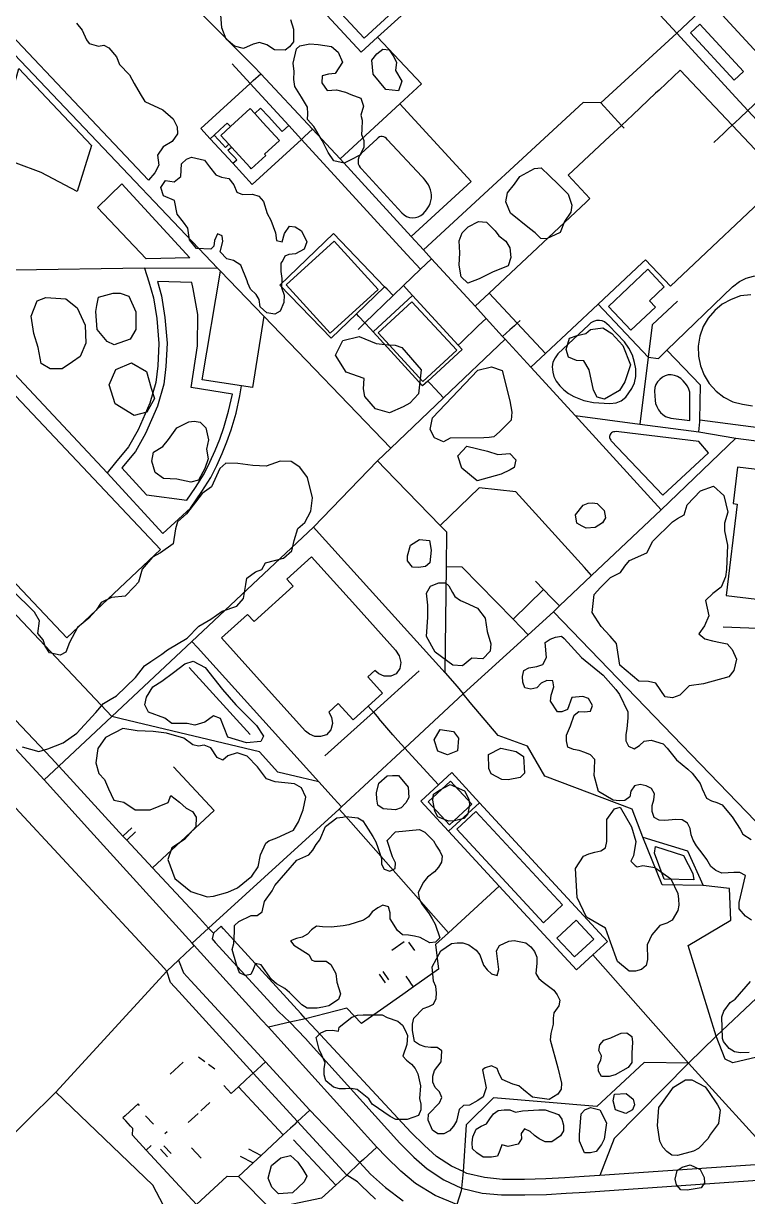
# Model space of a CAD drawing. Header units: metres. Extents: x -2626 to 1483, y -1332 to 1229.
# Drawn here: x -597.1 to -385.6, y -227.6 to 115.2 of the extents above; entities that cross this region are included whole.
import ezdxf

# ---------------------------------------------------------------- set-up
doc = ezdxf.new("R2010")
doc.units = ezdxf.units.M
for name, color, linetype in [('OSM_BUILDING', 8, 'Continuous'), ('OSM_GREEN_EXISTING', 94, 'Continuous'), ('OSM_ROAD_LOCAL', 9, 'Continuous')]:
    doc.layers.add(name, color=color, linetype=linetype)

msp = doc.modelspace()

# ---------------------------------------------------------------- linework, layer by layer
at = {"layer": 'OSM_BUILDING'}
for points in [[(-484.519, 171.232), (-511.81, 146.007), (-521.67, 136.901), (-497.586, 110.841), (-488.008, 119.691), (-461.598, 144.092), (-465.262, 148.055), (-462.592, 150.515), (-477.698, 166.868), (-479.205, 165.488)], [(-598.424, 101.969), (-577.204, 79.493), (-581.405, 66.079), (-591.884, 71.623), (-599.181, 74.306), (-605.846, 75.463)], [(-522.283, 80.929), (-526.66, 76.944), (-526.328, 76.588), (-530.555, 72.736), (-530.88, 73.092), (-536.345, 79.07), (-537.089, 79.883), (-539.452, 82.465), (-536.62, 85.059), (-530.855, 90.314), (-529.548, 88.889), (-527.135, 86.239)], [(-575.447, 61.393), (-568.4, 68.35), (-548.53, 46.71), (-561.279, 46.376)], [(-506.321, 51.552), (-493.46, 37.459), (-507.484, 24.668), (-520.339, 38.784)], [(-483.606, 33.863), (-470.489, 19.67), (-480.374, 10.531), (-493.491, 24.724)], [(-617.375, 25.225), (-557.096, -38.561), (-584.419, -64.376), (-644.698, -0.59)], [(-370.695, -27.719), (-364.624, -28.453), (-363.311, -17.544), (-388.464, -14.516), (-389.746, -25.147), (-388.596, -25.292), (-391.816, -51.964), (-373.884, -54.124)], [(-526.403, -78.669), (-539.283, -64.398), (-531.637, -57.497), (-529.736, -59.612), (-518.269, -49.259), (-520.157, -47.166), (-512.986, -40.687), (-500.119, -54.925), (-488.364, -67.938), (-487.301, -69.586), (-486.832, -71.601), (-487.114, -73.315), (-488.214, -74.862), (-489.733, -75.519), (-491.74, -75.519), (-493.235, -74.885), (-494.416, -73.883), (-496.48, -75.742), (-492.159, -80.529), (-496.373, -84.325), (-500.8, -88.332), (-505.114, -83.545), (-507.897, -86.061), (-507.152, -87.553), (-506.834, -89.423), (-507.278, -91.237), (-508.553, -92.662), (-510.341, -93.208), (-512.004, -93.152), (-513.524, -92.518), (-514.73, -91.594)]]:
    msp.add_lwpolyline(points, close=True, dxfattribs=at)
msp.add_lwpolyline([(-384.55, 35.889), (-387.639, 35.544), (-390.315, 34.554), (-392.953, 33.162), (-395.136, 31.292), (-397.093, 29.066), (-398.493, 26.605), (-399.525, 23.778), (-399.987, 20.884), (-399.931, 17.967), (-399.293, 15.128), (-398.274, 12.39), (-396.749, 9.952), (-394.754, 7.748), (-392.522, 6), (-389.821, 4.653), (-387.032, 3.896), (-384.119, 3.484)], dxfattribs=at)
at = {"layer": 'OSM_GREEN_EXISTING'}
for points in [[(-581.568, 115.305), (-579.974, 113.212), (-578.636, 110.44), (-577.879, 109.349), (-575.197, 108.514), (-573.602, 108.848), (-572.177, 108.013), (-569.914, 105.408), (-568.994, 103.149), (-566.143, 100.132), (-564.799, 97.616), (-563.036, 94.588), (-561.61, 92.328), (-556.415, 89.902), (-553.314, 87.297), (-552.219, 84.948), (-552.138, 82.933), (-553.645, 80.673), (-556.246, 79.081), (-557.922, 76.643), (-557.503, 73.794), (-558.759, 71.534), (-560.604, 69.352), (-622.489, 134.93)], [(-519.101, 116.307), (-518.175, 113.546), (-518.175, 109.772), (-519.351, 108.347), (-520.608, 107.334), (-523.796, 107.501), (-525.978, 108.926), (-528.154, 109.605), (-529.999, 109.093), (-532.768, 107.835), (-535.451, 108.514), (-537.883, 110.607), (-539.139, 113.88), (-539.39, 117.654)], [(-597.505, -96.202), (-592.584, -97.527), (-589.971, -96.803), (-585.469, -95.067), (-581.474, -92.195), (-575.947, -86.15), (-573.69, -83.59), (-571.745, -82.365), (-569.901, -81.341), (-564.374, -75.909), (-561.71, -72.536), (-559.866, -71.3), (-556.69, -69.152), (-555.052, -67.827), (-549.287, -64.476), (-545.848, -60.947), (-542.328, -58.855), (-539.058, -56.584), (-534.782, -55.081), (-532.85, -52.899), (-532.099, -48.791), (-531.843, -46.943), (-529.33, -45.107), (-527.485, -44.35), (-526.397, -42.424), (-521.114, -41.077), (-518.682, -38.895), (-518.013, -35.878), (-516.919, -32.438), (-514.905, -30.68), (-513.148, -27.329), (-512.642, -23.466), (-514.155, -17.511), (-516.331, -14.494), (-518.932, -12.824), (-522.121, -12.735), (-526.228, -14.16), (-530.086, -13.993), (-534.444, -13.403), (-537.964, -13.325), (-539.727, -14.828), (-542.159, -20.193), (-544.929, -22.208), (-549.456, -28.164), (-552.057, -30.424), (-552.726, -32.528), (-553.395, -36.88), (-557.084, -39.485), (-559.435, -40.821), (-562.448, -44.261), (-563.455, -48.123), (-564.799, -49.459), (-567.4, -52.142), (-571.339, -52.565), (-574.359, -53.99), (-575.866, -56.25), (-577.967, -58.599), (-581.318, -61.37), (-583.662, -65.734), (-584.669, -68.584), (-586.351, -69.419), (-589.533, -68.751), (-590.778, -66.792), (-591.29, -64.966), (-592.872, -63.074), (-592.453, -59.389), (-593.822, -56.862), (-600.456, -50.328)], [(-384.438, -146.819), (-386.113, -145.728), (-388.045, -143.546), (-388.045, -141.699), (-387.201, -138.426), (-386.195, -133.817), (-387.789, -132.982), (-389.552, -132.982), (-391.228, -133.06), (-393.072, -133.149), (-394.835, -132.303), (-396.261, -131.212), (-397.436, -129.119), (-398.524, -127.695), (-400.45, -125.101), (-401.457, -123.498), (-402.044, -121.906), (-402.294, -120.069), (-403.132, -118.555), (-404.645, -117.553), (-406.49, -117.464), (-409.678, -117.72), (-411.354, -117.631), (-412.861, -116.874), (-413.449, -115.115), (-413.449, -113.357), (-412.948, -111.676), (-412.78, -109.917), (-413.617, -108.414), (-415.212, -107.568), (-416.887, -107.234), (-418.563, -107.568), (-419.651, -109.16), (-419.989, -110.841), (-421.414, -111.932), (-423.09, -112.021), (-424.853, -111.843), (-429.13, -109.249), (-430.386, -104.551), (-430.305, -102.87), (-430.136, -99.943), (-431.393, -98.596), (-433.068, -97.85), (-434.744, -97.26), (-436.426, -97.004), (-438.014, -96.336), (-438.439, -94.488), (-438.439, -92.818), (-437.264, -90.046), (-436.17, -86.941), (-434.832, -85.85), (-433.156, -85.939), (-431.474, -85.772), (-430.893, -84.18), (-431.981, -82.076), (-433.656, -81.497), (-436.926, -81.831), (-438.183, -85.271), (-439.777, -86.017), (-441.122, -86.017), (-443.135, -82.833), (-442.966, -81.074), (-442.128, -78.725), (-442.46, -76.966), (-444.223, -76.799), (-445.898, -77.634), (-447.155, -78.981), (-448.918, -79.393), (-450.594, -78.981), (-451.182, -77.3), (-451.35, -75.619), (-450.931, -73.95), (-449.418, -73.104), (-447.074, -72.77), (-445.398, -72.191), (-444.304, -70.087), (-444.642, -65.734), (-443.216, -64.721), (-441.622, -64.131), (-439.946, -63.853), (-439.133, -64.576), (-434.075, -70.087), (-427.785, -75.285), (-424.015, -79.482), (-422.927, -80.907), (-420.576, -86.017), (-420.495, -87.697), (-420.826, -90.97), (-421.076, -92.562), (-421.076, -94.41), (-420.326, -96.002), (-418.651, -96.837), (-417.138, -95.835), (-415.8, -94.577), (-413.699, -94.243), (-410.179, -95.334), (-409.003, -96.592), (-406.321, -100.021), (-402.97, -102.703), (-401.713, -103.883), (-399.362, -106.9), (-398.862, -108.492), (-397.518, -111.175), (-396.092, -112.021), (-394.498, -112.433), (-392.991, -113.19), (-391.147, -115.372), (-390.052, -116.629), (-387.708, -120.236), (-386.951, -121.739), (-384.519, -123.253)], [(-548.699, -73.026), (-530.843, -92.64)], [(-385.107, -185.558), (-387.62, -185.636), (-389.383, -185.302), (-390.89, -184.378), (-392.572, -182.364), (-392.866, -181.484), (-393.072, -175.072), (-392.485, -173.48), (-390.64, -170.875), (-389.215, -169.963), (-384.688, -164.764)]]:
    msp.add_lwpolyline(points, dxfattribs=at)
for points in [[(-402.244, 112.466), (-389.502, 98.64), (-386.776, 101.145), (-399.518, 114.971)], [(-498.224, 84.191), (-498.305, 82.766), (-497.636, 80.929), (-497.636, 78.914), (-498.818, 76.699), (-501.494, 75.308), (-503.42, 74.384), (-506.44, 75.052), (-508.115, 77.489), (-509.791, 81.007), (-512.311, 85.115), (-514.155, 87.13), (-513.986, 88.811), (-514.155, 90.737), (-515.912, 93.675), (-517.844, 96.77), (-518.094, 98.785), (-518.013, 101.134), (-518.344, 103.561), (-517.338, 107.757), (-516.331, 108.592), (-513.399, 109.182), (-510.966, 109.015), (-507.109, 108.425), (-505.183, 106.755), (-503.926, 103.894), (-506.021, 100.544), (-507.947, 100.377), (-509.791, 99.876), (-509.879, 97.861), (-508.365, 95.601), (-505.683, 95.768), (-503.001, 95.1), (-501.407, 94.421), (-498.556, 93.33), (-497.718, 90.981), (-498.556, 88.388), (-498.137, 86.874)], [(-486.57, 98.284), (-487.564, 95.512), (-491.215, 95.913), (-494.885, 100.355), (-495.336, 104.44), (-493.904, 106.266), (-492.072, 107.635), (-490.24, 107.434), (-489.046, 105.765), (-488.152, 103.883), (-488.37, 101.39)], [(-499.337, 74.773), (-499.268, 74.15), (-499.056, 73.56), (-498.737, 73.07), (-498.38, 72.658), (-486.514, 59.879), (-485.895, 59.278), (-485.169, 58.81), (-484.313, 58.521), (-483.437, 58.42), (-482.556, 58.454), (-481.774, 58.643), (-481.018, 59.033), (-480.255, 59.667), (-479.386, 60.714), (-478.979, 61.27), (-478.604, 61.883), (-478.304, 62.584), (-478.054, 63.352), (-477.91, 64.109), (-477.867, 64.966), (-477.96, 65.768), (-478.154, 66.569), (-478.448, 67.326), (-478.811, 68.061), (-479.255, 68.74), (-479.73, 69.341), (-480.249, 69.931), (-480.755, 70.465), (-490.734, 81.208), (-491.065, 81.542), (-491.422, 81.82), (-491.834, 82.042), (-492.284, 82.165), (-492.71, 82.154), (-493.11, 82.02), (-493.46, 81.786), (-493.804, 81.497), (-498.405, 77.222), (-498.818, 76.699), (-499.099, 76.076), (-499.287, 75.43)], [(-539.646, 48.48), (-538.889, 51.496), (-539.058, 53.088), (-540.396, 53.678), (-541.322, 51.741), (-541.49, 50.072), (-542.328, 49.225), (-546.517, 49.392), (-548.618, 51.908), (-549.118, 55.348), (-550.375, 57.107), (-552.219, 59.456), (-552.976, 63.486), (-556.165, 64.821), (-557.002, 67.259), (-555.577, 69.274), (-553.057, 68.94), (-551.131, 70.443), (-550.963, 74.139), (-549.456, 75.564), (-548.03, 76.065), (-544.173, 75.219), (-542.747, 73.293), (-540.903, 70.944), (-539.227, 70.276), (-537.126, 69.853), (-535.619, 68.016), (-534.782, 65.912), (-533.106, 65.166), (-530.167, 65.333), (-528.323, 64.743), (-526.985, 63.152), (-525.891, 59.623), (-524.803, 57.697), (-523.459, 54.012), (-523.209, 51.741), (-521.533, 51.329), (-520.864, 53.845), (-519.351, 55.938), (-517.756, 55.771), (-515.831, 54.591), (-514.324, 51.329), (-515.074, 49.225), (-517.594, 47.89), (-519.601, 47.634), (-520.776, 47.133), (-521.364, 45.875), (-521.871, 45.118), (-521.871, 42.691), (-521.614, 40.676), (-521.702, 37.993), (-520.945, 35.811), (-521.026, 33.63), (-522.121, 31.114), (-523.627, 30.201), (-525.978, 30.613), (-527.904, 32.372), (-528.242, 34.476), (-529.079, 35.978), (-530.755, 37.492), (-531.512, 39.251), (-531.762, 39.919), (-533.606, 44.539), (-535.701, 45.875), (-537.714, 46.376)], [(-439.014, 57.318), (-440.315, 54.057), (-444.323, 52.22), (-445.948, 52.331), (-447.574, 53.957), (-449.306, 55.259), (-454.833, 59.701), (-456.14, 63.062), (-455.702, 65.656), (-453.645, 68.261), (-452.126, 70.432), (-447.793, 72.814), (-445.842, 73.026), (-443.454, 70.643), (-440.853, 68.261), (-437.927, 65.333), (-436.845, 62.083), (-437.17, 60.023)], [(-459.278, 54.602), (-458.197, 53.088), (-456.14, 51.574), (-455.052, 49.615), (-454.727, 46.799), (-455.483, 44.305), (-460.041, 42.468), (-463.943, 40.509), (-467.275, 39.296), (-469.251, 41.166), (-469.795, 44.528), (-469.576, 48.101), (-469.795, 51.675), (-468.926, 53.957), (-467.194, 55.793), (-464.155, 57.318), (-461.773, 57.096)], [(-409.885, 38.205), (-414.674, 43.403), (-426.222, 32.505), (-419.645, 25.537), (-412.461, 32.316), (-414.18, 34.142)], [(-568.363, -14.65), (-561.11, -22.564), (-549.368, -24.101), (-546.811, -20.383), (-544.341, -16.42), (-542.641, -13.069), (-541.09, -9.629), (-539.771, -6.345), (-538.577, -2.928), (-537.151, 1.892), (-536.032, 6.857), (-548.124, 8.75), (-546.217, 20.961), (-546.186, 30.112), (-547.524, 37.659), (-547.861, 39.507), (-557.965, 39.752), (-556.752, 35.567), (-555.746, 29.277), (-555.158, 21.73), (-555.489, 14.939), (-556.077, 9.818), (-557.922, 3.362), (-561.448, -4.687), (-564.38, -9.885)], [(-579.054, 27.006), (-578.886, 21.73), (-580.561, 17.867), (-582.743, 16.275), (-585.763, 14.26), (-589.283, 14.26), (-591.966, 15.774), (-592.803, 20.472), (-594.06, 24.579), (-594.817, 29.611), (-593.06, 34.142), (-590.54, 35.144), (-584.757, 34.721), (-581.399, 32.038)], [(-564.299, 25.748), (-565.887, 22.898), (-570.583, 21.229), (-572.683, 22.231), (-575.534, 25.748), (-575.953, 31.036), (-575.697, 32.717), (-575.197, 35.233), (-570.92, 36.401), (-568.826, 36.401), (-566.306, 35.478), (-564.299, 30.869)], [(-428.836, 28.409), (-429.717, 28.353), (-430.555, 28.075), (-431.299, 27.685), (-431.924, 27.117), (-440.959, 18.59), (-441.809, 17.455), (-442.409, 16.23), (-442.61, 14.828), (-442.491, 13.325), (-442.147, 11.989), (-441.422, 10.598), (-440.415, 9.317), (-439.19, 8.104), (-437.82, 7.069), (-436.313, 6.167), (-434.85, 5.533), (-433.369, 5.021), (-430.536, 4.408), (-427.485, 4.174), (-425.797, 4.097), (-423.896, 4.297), (-422.465, 4.854), (-421.139, 5.933), (-419.32, 8.471), (-418.582, 10.13), (-418.207, 12.045), (-418.194, 14.204), (-418.544, 16.086), (-419.17, 18.223), (-420.201, 20.327), (-421.514, 22.119), (-425.96, 26.828), (-426.622, 27.429), (-427.304, 27.963), (-428.06, 28.32)], [(-419.72, 15.373), (-421.452, 10.486), (-422.971, 7.893), (-427.304, 5.399), (-429.473, 5.933), (-430.555, 7.993), (-431.856, 13.959), (-433.375, 16.564), (-435.544, 16.665), (-437.82, 17.644), (-438.577, 19.915), (-437.601, 23.177), (-435.326, 24.034), (-432.831, 24.579), (-431.424, 25.77), (-427.848, 26.205), (-425.247, 24.579), (-421.996, 21.117)], [(-480.93, 13.926), (-481.668, 6.98), (-484.194, 4.241), (-486.195, 3.184), (-490.202, 1.391), (-494.204, 2.549), (-497.368, 6.134), (-497.786, 8.449), (-497.574, 11.399), (-502.845, 13.303), (-505.896, 18.245), (-503.789, 22.576), (-499.049, 23.733), (-494.098, 21.618), (-490.515, 21.307), (-488.514, 21.195), (-486.514, 20.461)], [(-559.766, 8.56), (-558.847, 5.544), (-561.023, 1.603), (-564.718, 0.601), (-570.332, 4.03), (-572.096, 9.573), (-570.082, 14.015), (-565.556, 16.03), (-561.191, 13.514)], [(-454.964, 4.943), (-454.433, 1.592), (-454.633, -0.724), (-457.002, -3.217), (-457.99, -4.208), (-459.641, -5.655), (-461.085, -5.855), (-462.605, -5.922), (-472.483, -6.056), (-474.396, -7.113), (-476.966, -5.922), (-478.279, -3.484), (-477.554, -0.056), (-464.38, 13.837), (-460.385, 14.828), (-457.203, 13.77)], [(-402.463, -0.891), (-402.382, 6.512), (-402.463, 7.403), (-402.695, 8.304), (-403.12, 9.173), (-403.739, 10.108), (-404.339, 10.753), (-405.096, 11.399), (-405.99, 11.989), (-406.909, 12.323), (-407.828, 12.49), (-408.703, 12.468), (-409.585, 12.234), (-410.423, 11.778), (-411.204, 11.165), (-411.823, 10.475), (-412.317, 9.685), (-412.648, 8.783), (-412.723, 7.759), (-412.573, 4.998), (-412.411, 4.13), (-412.086, 3.206), (-411.56, 2.293), (-410.985, 1.469), (-410.31, 0.879), (-409.516, 0.334), (-407.978, -0.2)], [(-543.666, -9.217), (-543.166, -12.067), (-544.085, -14.917), (-545.936, -18.268), (-548.199, -18.858), (-552.307, -18.023), (-556.165, -17.767), (-558.597, -16.008), (-559.603, -12.735), (-559.097, -10.141), (-556.415, -8.46), (-554.739, -6.367), (-552.307, -3.006), (-548.781, -1.247), (-547.192, -1.08), (-545.429, -1.336), (-543.835, -3.006), (-543.085, -6.534)], [(-410.335, -22.665), (-396.93, -10.264), (-399.825, -6.946), (-423.202, -4.152), (-423.846, -4.108), (-424.315, -4.119), (-424.747, -4.197), (-425.034, -4.297), (-425.303, -4.453), (-425.528, -4.687), (-425.691, -4.943), (-425.803, -5.265), (-425.847, -5.544), (-425.853, -5.822), (-425.785, -6.1), (-425.678, -6.345), (-425.534, -6.568), (-425.366, -6.768)], [(-454.964, -10.531), (-453.251, -12.379), (-453.776, -14.549), (-454.895, -15.273), (-457.534, -16.531), (-464.58, -18.501), (-468.994, -14.75), (-470.176, -11.132), (-467.613, -8.36), (-461.548, -9.807), (-458.522, -10.798)], [(-398.149, -60.825), (-399.775, -63.207), (-398.043, -64.621), (-395.767, -65.267), (-393.491, -65.701), (-391.54, -66.135), (-390.021, -67.76), (-388.827, -70.588), (-389.59, -73.938), (-390.996, -75.786), (-398.474, -77.846), (-402.595, -78.391), (-405.302, -81.096), (-407.471, -81.853), (-409.641, -81.642), (-412.348, -77.623), (-414.518, -77.089), (-417.331, -76.977), (-422.865, -72.313), (-423.84, -66.035), (-425.678, -63.864), (-428.279, -61.048), (-430.993, -56.929), (-430.342, -51.719), (-428.498, -49.66), (-425.572, -46.743), (-422.671, -45.274), (-421.452, -43.381), (-420.045, -41.756), (-414.949, -39.474), (-413.217, -36.112), (-407.471, -30.479), (-406.065, -29.5), (-404.114, -28.42), (-403.245, -25.492), (-399.343, -21.373), (-395.548, -20.071), (-392.516, -22.787), (-391.322, -27.663), (-392.297, -30.802), (-392.297, -33.084), (-391.428, -37.303), (-391.753, -44.35), (-391.972, -46.52), (-393.272, -49.559), (-395.654, -51.396), (-397.824, -53.456), (-396.849, -57.897)], [(-427.429, -27.14), (-427.029, -29.244), (-427.885, -30.758), (-430.061, -32.071), (-432.7, -32.272), (-433.881, -31.682), (-435.394, -30.824), (-435.795, -28.453), (-433.619, -25.615), (-432.168, -24.958), (-430.855, -24.891), (-429.536, -25.091)], [(-481.38, -35.633), (-478.479, -35.956), (-477.954, -38.728), (-478.41, -42.413), (-479.598, -43.537), (-481.705, -43.804), (-483.419, -43.671), (-484.932, -41.823), (-484.932, -40.442), (-484.013, -37.281)], [(-462.211, -58.61), (-461.673, -62.472), (-460.541, -66.068), (-460.741, -68.261), (-462.873, -70.454), (-466.137, -70.332), (-468.869, -72.525), (-471.664, -72.391), (-476.86, -68.595), (-479.392, -63.998), (-478.992, -58.343), (-478.992, -54.814), (-479.323, -51.274), (-478.192, -49.281), (-476.991, -48.747), (-475.728, -48.279), (-473.796, -48.279), (-472.796, -49.148), (-471.795, -51.14), (-471.064, -52.276), (-469.401, -53.478), (-468.069, -54.012), (-464.405, -55.671)], [(-549.306, -89.423), (-553.726, -89.423), (-555.833, -87.842), (-560.579, -86.05), (-561.629, -83.946), (-561.104, -81.731), (-559.31, -78.669), (-556.677, -76.989), (-553.307, -74.462), (-549.937, -71.935), (-547.511, -71.189), (-544.035, -72.981), (-538.977, -79.415), (-535.082, -83.946), (-528.973, -89.946), (-526.966, -93.108), (-527.704, -94.688), (-531.918, -95), (-537.401, -93.419), (-539.508, -87.942), (-541.615, -87.108), (-544.141, -89), (-546.986, -89.846)], [(-526.247, -124.344), (-525.372, -123.72), (-523.121, -122.797), (-518.207, -120.548), (-516.769, -118.088), (-515.337, -114.603), (-514.618, -110.919), (-515.849, -108.158), (-517.894, -107.034), (-523.527, -106.41), (-526.091, -105.598), (-528.754, -102.013), (-531.724, -98.941), (-534.688, -97.917), (-537.351, -98.841), (-538.889, -100.065), (-540.527, -99.353), (-542.372, -96.481), (-544.316, -95.768), (-545.955, -95.969), (-547.593, -95.657), (-550.256, -93.72), (-555.277, -92.184), (-559.166, -91.772), (-563.874, -91.56), (-568.075, -90.848), (-573.09, -93.508), (-575.347, -96.681), (-575.96, -100.889), (-575.04, -103.961), (-573.396, -105.798), (-572.271, -108.459), (-570.739, -111.843), (-567.769, -112.355), (-564.493, -114.603), (-560.085, -114.603), (-554.864, -112.455), (-554.045, -110.407), (-551.488, -112.355), (-549.537, -114.091), (-547.699, -115.115), (-546.674, -116.752), (-546.774, -119.624), (-550.05, -123.309), (-553.739, -125.769), (-554.964, -129.153), (-552.92, -134.674), (-548.205, -138.47), (-543.397, -140.007), (-541.553, -139.895), (-537.351, -138.671), (-534.588, -137.446), (-530.392, -133.962), (-528.548, -131.301), (-527.829, -127.817)], [(-471.47, -91.727), (-469.964, -93.653), (-470.301, -97.427), (-473.234, -98.596), (-476.085, -97.505), (-477.091, -94.154), (-475.328, -91.137)], [(-451.013, -99.019), (-450.763, -103.883), (-451.938, -105.141), (-455.539, -105.898), (-457.303, -105.731), (-460.491, -104.128), (-461.16, -102.536), (-461.242, -98.429), (-457.64, -96.592), (-453.195, -97.594)], [(-484.719, -107.991), (-484.469, -111.008), (-485.394, -112.6), (-486.732, -114.025), (-488.414, -114.615), (-492.016, -114.359), (-493.529, -113.279), (-493.86, -111.509), (-493.948, -109.672), (-493.272, -106.822), (-490.84, -104.718), (-489.252, -104.551), (-487.57, -104.551)], [(-478.836, -112.243), (-472.321, -106.21), (-466.106, -112.922), (-472.615, -118.956)], [(-468.288, -109.082), (-466.944, -111.509), (-466.775, -113.101), (-467.281, -115.783), (-468.457, -117.13), (-471.139, -117.798), (-472.896, -117.887), (-476.085, -116.707), (-476.922, -115.038), (-477.51, -111.843), (-477.341, -110.084), (-475.584, -108.915), (-472.396, -107.234)], [(-439.608, -142.422), (-445.198, -147.599), (-470.495, -120.281), (-464.905, -115.104)], [(-413.53, -151.172), (-414.874, -154.111), (-414.793, -158.385), (-415.212, -160.066), (-416.55, -161.324), (-418.313, -161.736), (-420.157, -161.736), (-423.509, -158.975), (-425.609, -153.276), (-427.035, -149.246), (-432.568, -145.973), (-435.332, -140.274), (-435.838, -131.802), (-433.487, -128.118), (-431.893, -127.45), (-430.217, -127.027), (-428.461, -126.604), (-427.035, -125.769), (-426.697, -123.843), (-426.697, -122.073), (-426.697, -117.464), (-424.434, -114.359), (-422.758, -113.858), (-419.488, -119.557), (-418.225, -123.921), (-418.901, -128.029), (-419.651, -129.62), (-418.394, -130.878), (-417.807, -131.301), (-416.131, -130.878), (-412.692, -131.468), (-407.997, -134.741), (-405.902, -139.105), (-405.733, -140.775), (-405.652, -142.456), (-405.902, -144.047), (-407.578, -146.897), (-409.172, -147.732), (-411.185, -148.411)], [(-505.514, -165.009), (-504.508, -168.36), (-505.014, -170.041), (-507.865, -171.888), (-509.628, -172.311), (-511.304, -172.556), (-514.236, -172.556), (-515.749, -171.632), (-519.351, -168.026), (-520.695, -166.857), (-523.209, -165.51), (-524.634, -164.174), (-527.654, -159.899), (-529.33, -159.565), (-529.999, -161.235), (-530.674, -162.749), (-532.349, -162.994), (-533.944, -162.248), (-534.863, -159.81), (-536.12, -155.447), (-535.619, -153.688), (-535.451, -150.248), (-535.451, -148.411), (-534.194, -147.231), (-530.586, -145.472), (-528.829, -145.472), (-527.404, -144.47), (-526.647, -141.365), (-524.465, -138.259), (-523.627, -136.756), (-517.256, -129.286), (-513.736, -127.784), (-512.561, -126.359), (-511.554, -124.756), (-510.466, -123.42), (-508.872, -119.479), (-505.514, -116.963), (-503.839, -116.796), (-502.901, -116.596), (-499.393, -116.963), (-497.968, -117.798), (-497.049, -119.223), (-495.035, -122.418), (-494.198, -124.01), (-493.61, -125.602), (-492.522, -128.875), (-492.522, -130.544), (-491.684, -131.969), (-490.09, -132.559), (-488.496, -131.802), (-488.414, -130.132), (-489.252, -128.363), (-490.84, -123.587), (-488.414, -121.071), (-481.368, -120.403), (-479.861, -121.16), (-477.26, -123.676), (-476.422, -125.268), (-475.497, -126.693), (-474.747, -128.196), (-474.997, -129.876), (-475.835, -131.39), (-477.01, -132.726), (-479.104, -134.318), (-480.192, -135.743), (-481.787, -138.76), (-481.537, -140.53), (-480.78, -142.033), (-478.598, -144.971), (-477.679, -146.474), (-476.841, -147.988), (-475.497, -152.018), (-476.672, -153.276), (-478.348, -153.521), (-481.199, -151.929), (-482.875, -151.506), (-484.638, -151.261), (-486.401, -151.172), (-487.827, -149.836), (-489.921, -146.474), (-489.921, -144.715), (-490.421, -142.956), (-492.103, -142.456), (-493.61, -143.29), (-495.204, -144.381), (-496.292, -145.895), (-497.718, -146.897), (-501.994, -148.244), (-503.67, -148.489), (-505.433, -148.745), (-507.196, -148.912), (-509.71, -148.823), (-511.473, -148.578), (-512.898, -149.669), (-514.155, -150.927), (-515.662, -151.851), (-517.338, -152.263), (-519.101, -152.931), (-518.094, -154.189), (-516.587, -155.113), (-513.649, -156.96), (-512.98, -158.474), (-512.054, -158.886), (-510.297, -158.808), (-508.703, -158.886), (-507.278, -159.81), (-505.852, -162.415)], [(-412.461, -125.323), (-404.226, -128.006), (-401.55, -133.205), (-401.25, -135.097), (-409.966, -134.864), (-412.723, -127.283)], [(-435.651, -146.83), (-430.493, -152.374), (-436.126, -157.617), (-441.284, -152.085)], [(-440.953, -190), (-439.946, -194.531), (-440.027, -196.201), (-440.953, -197.715), (-443.554, -199.228), (-448.412, -198.549), (-451.013, -196.457), (-452.357, -195.277), (-454.114, -194.776), (-457.221, -193.44), (-458.14, -191.759), (-458.728, -190.167), (-460.404, -189.41), (-462.167, -190), (-463.005, -190.59), (-461.917, -195.867), (-462.836, -198.472), (-464.349, -199.562), (-466.775, -200.898), (-468.538, -200.987), (-469.795, -202.156), (-470.633, -205.596), (-471.47, -207.11), (-472.646, -208.446), (-474.321, -209.281), (-476.085, -209.281), (-477.598, -208.201), (-478.854, -205.34), (-478.767, -203.581), (-475.584, -200.23), (-474.828, -198.638), (-475.584, -197.047), (-476.841, -195.789), (-477.51, -194.197), (-477.51, -192.427), (-477.01, -190.835), (-475.078, -188.241), (-474.828, -185.046), (-476.253, -184.045), (-478.098, -184.045), (-479.773, -183.878), (-481.368, -183.288), (-482.875, -182.364), (-483.462, -179.102), (-483.462, -177.254), (-483.043, -175.495), (-480.28, -172.723), (-478.686, -172.133), (-477.26, -171.387), (-476.504, -169.796), (-476.422, -168.115), (-476.591, -166.267), (-477.341, -164.675), (-477.679, -160.478), (-475.166, -155.792), (-472.058, -153.688), (-470.382, -153.443), (-468.707, -153.443), (-467.031, -154.111), (-464.849, -155.614), (-463.761, -156.96), (-462.667, -159.977), (-461.66, -161.402), (-460.322, -162.582), (-458.728, -162.994), (-458.228, -161.324), (-458.897, -155.87), (-458.059, -154.278), (-455.289, -153.02), (-453.695, -152.853), (-450.344, -153.521), (-448.837, -154.701), (-447.83, -156.037), (-447.155, -157.628), (-447.074, -159.387), (-447.411, -162.415), (-446.567, -163.918), (-445.311, -165.009), (-442.128, -167.358), (-441.203, -168.705), (-440.446, -170.208), (-440.703, -171.888), (-442.128, -173.903), (-442.378, -175.495), (-442.378, -177.254), (-443.047, -180.026), (-443.216, -181.863)], [(-481.118, -195.277), (-481.368, -198.972), (-481.03, -200.653), (-481.03, -202.323), (-481.705, -203.915), (-484.975, -205.095), (-488.327, -205.095), (-489.921, -204.249), (-495.204, -200.653), (-496.211, -199.05), (-499.562, -196.368), (-501.325, -196.034), (-503.001, -196.123), (-504.764, -196.123), (-506.521, -195.7), (-508.784, -193.852), (-509.203, -192.093), (-509.291, -190.256), (-508.953, -188.575), (-509.879, -186.304), (-510.716, -184.635), (-511.554, -181.106), (-510.21, -179.77), (-508.622, -179.102), (-506.859, -179.013), (-505.095, -179.269), (-504.845, -178.089), (-501.156, -175.239), (-499.481, -174.649), (-497.805, -174.571), (-494.029, -174.482), (-492.266, -174.482), (-490.84, -175.328), (-487.739, -176.33), (-486.313, -177.51), (-485.563, -179.013), (-484.888, -180.605), (-485.057, -183.21), (-486.232, -186.56), (-485.226, -187.818), (-483.719, -188.909), (-482.625, -190.167), (-481.868, -191.759)], [(-419.32, -185.725), (-419.32, -188.486), (-420.407, -189.911), (-424.265, -192.015), (-425.941, -192.594), (-428.204, -192.594), (-429.13, -191.002), (-429.211, -189.243), (-428.373, -187.74), (-428.204, -186.482), (-428.961, -184.968), (-428.711, -183.288), (-427.535, -181.952), (-425.522, -181.284), (-424.015, -180.527), (-422.502, -179.848), (-420.826, -179.77), (-419.401, -180.861), (-419.151, -182.531)], [(-394.079, -206.264), (-396.342, -209.37), (-397.18, -210.795), (-399.862, -213.566), (-401.375, -214.401), (-405.983, -215.659), (-407.665, -215.57), (-409.091, -214.479), (-410.347, -213.221), (-411.185, -211.463), (-411.854, -206.854), (-411.435, -201.655), (-410.429, -200.141), (-407.159, -195.622), (-403.639, -193.518), (-401.794, -193.518), (-397.937, -195.533), (-397.011, -196.958), (-394.329, -200.82), (-393.579, -202.323)], [(-420.995, -197.548), (-418.982, -199.139), (-418.563, -200.82), (-419.151, -202.323), (-421.164, -203.336), (-424.096, -202.323), (-424.772, -199.64), (-424.434, -197.715)], [(-464.599, -214.824), (-465.937, -213.644), (-466.025, -211.886), (-465.856, -210.205), (-464.849, -207.945), (-463.342, -207.021), (-461.829, -206.353), (-460.823, -204.928), (-459.816, -203.414), (-458.39, -202.49), (-456.634, -202.245), (-454.958, -202.323), (-453.364, -202.991), (-451.263, -202.579), (-449.675, -202.49), (-446.486, -202.323), (-444.723, -202.323), (-440.784, -203.67), (-439.777, -205.006), (-439.358, -206.765), (-439.358, -208.446), (-440.196, -209.871), (-442.716, -211.629), (-444.642, -211.629), (-446.405, -210.795), (-447.83, -209.793), (-449.087, -208.613), (-450.681, -207.856), (-451.682, -209.203), (-451.6, -210.795), (-452.526, -212.309), (-455.539, -212.976), (-457.303, -212.553), (-457.972, -214.145), (-458.647, -215.826), (-460.322, -216.082), (-462.836, -216.16)], [(-426.779, -206.097), (-427.454, -210.884), (-428.204, -212.386), (-429.799, -214.479), (-431.474, -214.824), (-433.237, -214.824), (-434.663, -211.463), (-434.663, -209.626), (-434.163, -203.503), (-433.068, -202.245), (-431.393, -201.566), (-428.711, -202.323)], [(-515.137, -223.318), (-518.5, -226.591), (-522.571, -226.825), (-524.534, -224.854), (-525.559, -222.238), (-524.628, -218.542), (-521.864, -216.349), (-519.063, -215.604), (-516.956, -217.563), (-515.462, -219.711), (-514.293, -221.626)], [(-399.362, -219.767), (-398.274, -222.027), (-398.105, -223.63), (-399.112, -225.055), (-403.22, -225.723), (-405.064, -225.633), (-406.321, -224.209), (-406.659, -222.539), (-406.071, -220.023), (-404.645, -219.01), (-402.294, -218.342)]]:
    msp.add_lwpolyline(points, close=True, dxfattribs=at)
at = {"layer": 'OSM_ROAD_LOCAL'}
for points in [[(-597.161, 340.293), (-595.473, 338.456), (-555.127, 294.485), (-524.69, 261.311), (-499.575, 233.927), (-495.073, 229.018), (-479.836, 212.42), (-465.399, 196.679), (-463.692, 194.809), (-449.637, 179.492), (-447.343, 176.998), (-416.931, 143.847), (-397.799, 122.986), (-396.467, 121.539), (-379.173, 102.681), (-375.728, 98.93), (-337.877, 57.663), (-318.032, 55.148)], [(-510.904, 223.53), (-506.377, 218.598), (-491.172, 202.023), (-475.022, 184.423), (-459.497, 170.163), (-445.379, 154.834), (-426.997, 134.852), (-406.252, 112.321), (-388.971, 93.508), (-385.476, 89.746), (-370.614, 73.76), (-343.666, 44.773), (-334.088, 34.798), (-321.089, 33.418)], [(-410.816, -26.917), (-435.963, 0.579), (-448.918, 14.75), (-456.415, 22.943), (-457.128, 23.722), (-461.948, 28.988), (-465.174, 32.516), (-477.898, 46.431), (-480.267, 49.025), (-483.831, 52.91), (-504.589, 75.619), (-512.661, 84.258), (-527.791, 100.466), (-529.805, 102.625), (-561.223, 134.318), (-575.409, 149.613), (-590.284, 165.677), (-606.465, 183.154)], [(-445.379, 154.834), (-493.666, 111.13), (-498.449, 106.833), (-526.922, 137.635), (-475.022, 184.423)], [(-540.302, 43.548), (-625.866, 133.639), (-631.13, 139.183), (-650.412, 159.487)], [(-406.252, 112.321), (-396.467, 121.539)], [(-493.666, 111.13), (-480.793, 97.527)], [(-406.252, 112.321), (-428.454, 91.961), (-433.575, 92.039), (-480.267, 49.025)], [(-481.105, 43.348), (-485.057, 47.656), (-515.893, 81.297), (-519.588, 85.326), (-530.88, 97.638), (-536.113, 103.349)], [(-545.254, 84.447), (-530.88, 97.638), (-529.967, 98.473), (-527.791, 100.466)], [(-415.406, 46.142), (-408.115, 38.416), (-375.066, 69.552), (-390.04, 85.438), (-405.208, 101.523), (-411.398, 95.712)], [(-487.17, 91.66), (-480.793, 97.527)], [(-375.728, 98.93), (-385.476, 89.746), (-387.82, 87.531)], [(-412.404, 94.777), (-419.076, 88.521), (-422.408, 85.404)], [(-411.398, 95.712), (-412.404, 94.777)], [(-764.38, 91.66), (-759.61, 86.15), (-756.665, 82.744), (-751.694, 76.989), (-729.354, 51.14), (-705.227, 23.232), (-665.393, -18.913), (-589.039, -99.453), (-586.745, -101.868), (-584.519, -104.295), (-568.038, -122.273), (-566.912, -123.498), (-559.385, -131.591), (-545.661, -146.252)], [(-525.447, 87.876), (-527.81, 90.469), (-529.548, 88.889)], [(-504.589, 75.619), (-487.17, 91.66), (-466.331, 69.04), (-483.831, 52.91)], [(-421.645, 84.592), (-422.408, 85.404), (-428.454, 91.961)], [(-536.62, 85.059), (-537.545, 86.072), (-538.477, 85.215)], [(-522.915, 85.104), (-525.447, 87.876)], [(-389.058, 86.362), (-390.04, 85.438), (-391.29, 84.258)], [(-387.82, 87.531), (-389.058, 86.362)], [(-545.254, 84.447), (-542.541, 81.486), (-535.957, 74.306), (-530.28, 68.105)], [(-541.372, 82.566), (-542.541, 81.486)], [(-539.715, 84.091), (-541.372, 82.566), (-540.09, 81.163)], [(-539.715, 84.091), (-538.477, 85.215)], [(-530.28, 68.105), (-515.893, 81.297), (-514.987, 82.132), (-512.661, 84.258)], [(-519.588, 85.326), (-521.508, 83.568), (-522.915, 85.104)], [(-422.408, 85.404), (-425.822, 82.209), (-437.958, 70.833), (-431.599, 64.02)], [(-392.46, 83.156), (-395.398, 80.384)], [(-391.29, 84.258), (-392.46, 83.156)], [(-540.09, 81.163), (-538.933, 79.894)], [(-538.933, 79.894), (-538.077, 78.959), (-537.089, 79.883)], [(-536.57, 77.311), (-537.345, 78.157), (-536.345, 79.07)], [(-535.619, 76.265), (-536.57, 77.311)], [(-535.957, 74.306), (-534.794, 75.363), (-535.619, 76.265)], [(-465.174, 32.516), (-461.079, 36.346), (-432.693, 62.985), (-431.599, 64.02)], [(-522.152, 38.739), (-506.54, 53.778)], [(-489.089, 35.656), (-490.859, 37.492), (-491.597, 38.261), (-506.54, 53.778)], [(-499.35, 25.77), (-497.355, 27.696), (-489.089, 35.656), (-486.07, 38.561), (-481.105, 43.348), (-477.898, 46.431)], [(-448.918, 14.75), (-444.623, 18.768), (-429.236, 33.162), (-416.362, 45.24), (-415.406, 46.142)], [(-489.808, -8.917), (-526.897, 29.622), (-539.546, 42.769), (-540.302, 43.548), (-561.773, 43.671), (-599.637, 43.125), (-628.435, 43.381), (-659.597, 43.359), (-680.28, 43.537)], [(-556.39, -33.908), (-572.683, -16.119), (-628.435, 43.381)], [(-561.773, 43.671), (-560.51, 39.641), (-559.091, 35.021), (-558.128, 28.988), (-557.559, 21.696), (-557.884, 15.128), (-558.44, 10.286), (-560.185, 4.174), (-563.599, -3.607), (-566.362, -8.516), (-570.201, -13.102), (-572.683, -16.119)], [(-526.897, 29.622), (-530.224, 8.783), (-533.387, 9.273), (-544.842, 11.065), (-539.546, 42.769)], [(-411.61, 17.288), (-409.135, 19.681), (-389.921, 38.238), (-387.902, 39.786), (-385.951, 40.754), (-383.838, 41.288), (-381.449, 41.422), (-353.726, 38.105), (-354.064, 35.544), (-345.029, 34.364)], [(-507.209, 23.221), (-522.152, 38.739)], [(-491.597, 38.261), (-499.793, 30.357), (-507.209, 23.221)], [(-486.07, 38.561), (-484.45, 36.791), (-483.419, 35.678), (-470.095, 21.14), (-468.926, 19.871)], [(-494.96, 25.091), (-483.419, 35.678)], [(-444.623, 18.768), (-452.851, 27.552), (-461.079, 36.346)], [(-429.236, 33.162), (-414.593, 17.655), (-411.61, 17.288)], [(-406.046, 34.03), (-413.417, 27.073), (-414.593, 17.655), (-417.037, -1.904)], [(-480.474, 9.284), (-494.96, 25.091), (-495.729, 25.926), (-497.355, 27.696), (-499.074, 29.578), (-499.793, 30.357)], [(-470.095, 21.14), (-469.232, 21.974), (-464.243, 26.783), (-461.948, 28.988)], [(-451.988, 28.331), (-452.851, 27.552), (-453.676, 26.817)], [(-455.02, 25.615), (-457.128, 23.722)], [(-453.676, 26.817), (-455.02, 25.615)], [(-591.078, -105.865), (-586.745, -101.868), (-571.258, -87.341), (-547.861, -65.389), (-512.336, -32.06), (-493.697, -12.624), (-489.808, -8.917), (-474.421, 5.766), (-456.415, 22.943)], [(-468.926, 19.871), (-478.936, 10.687), (-480.474, 9.284)], [(-399.744, -4.174), (-399.537, -1.269), (-399.525, -0.612), (-399.3, 9.496), (-409.135, 19.681)], [(-478.936, 10.687), (-478.285, 9.985), (-476.847, 8.416), (-474.421, 5.766)], [(-555.164, -161.781), (-557.027, -159.755), (-628.11, -83.145), (-630.161, -80.974), (-632.193, -78.814), (-698.643, -5.488), (-697.299, 2.416), (-696.724, 8.661)], [(-556.39, -33.908), (-548.305, -26.494), (-544.942, -21.618), (-542.384, -17.522), (-540.621, -14.037), (-539.027, -10.509), (-537.67, -7.124), (-536.438, -3.618), (-534.982, 1.336), (-533.844, 6.367), (-533.387, 9.273)], [(-435.963, 0.579), (-417.037, -1.904), (-399.744, -4.174), (-388.971, -6.045), (-350.731, -11.021), (-339.246, -12.401), (-327.441, -11.833)], [(-399.525, -0.612), (-359.247, -5.922), (-358.697, -1.759), (-351.257, -2.738), (-349.75, -2.939)], [(-510.791, -106.444), (-515.793, -105.253), (-522.827, -103.572), (-528.179, -97.638), (-568.55, -87.987), (-571.258, -87.341), (-572.802, -85.705), (-649.625, -4.397)], [(-410.816, -26.917), (-388.971, -6.045)], [(-473.377, -33.518), (-475.316, -31.526), (-491.322, -15.073), (-493.697, -12.624)], [(-431.137, -46.175), (-433.237, -43.849), (-453.295, -21.663), (-464.005, -20.527), (-475.316, -31.526)], [(-410.816, -26.917), (-431.137, -46.175), (-440.503, -55.047), (-442.259, -56.717), (-449.662, -63.486), (-468.601, -80.762), (-485.682, -96.614), (-504.176, -113.769), (-504.864, -114.403), (-542.997, -149.157), (-547.849, -153.61)], [(-512.336, -32.06), (-510.729, -33.875), (-473.928, -74.606), (-470.389, -78.536), (-468.601, -80.762)], [(-473.928, -74.606), (-473.515, -43.626), (-473.377, -33.518)], [(-449.662, -63.486), (-451.826, -61.248), (-454.076, -58.944), (-468.882, -43.693), (-473.515, -43.626)], [(-447.543, -47.801), (-445.148, -50.272), (-442.797, -52.688), (-440.503, -55.047)], [(-454.076, -58.944), (-445.148, -50.272)], [(-442.259, -56.717), (-364.455, -137.457), (-357.046, -145.272), (-345.023, -157.584), (-341.678, -159.788), (-337.645, -160.434), (-333.55, -160.389), (-305.283, -158.753), (-293.004, -158.04)], [(-365.074, -62.306), (-392.685, -61.203)], [(-547.861, -65.389), (-546.28, -67.148), (-510.791, -106.444), (-506.29, -111.431), (-504.176, -113.769)], [(-470.47, -229.942), (-476.81, -227.337), (-482.518, -223.863), (-486.895, -220.201), (-491.159, -216.004), (-493.841, -213.177), (-525.522, -178.156), (-527.535, -175.94), (-547.224, -154.289), (-547.849, -153.61), (-577.529, -120.826), (-591.078, -105.865), (-621.864, -72.591)], [(-509.041, -98.852), (-494.867, -86.05), (-481.512, -73.983)], [(-302.257, -212.264), (-309.685, -205.774), (-315.087, -203.047), (-319.37, -202.746), (-341.716, -202.735), (-356.14, -190.145), (-368.457, -189.299), (-375.853, -185.225), (-389.865, -188.564), (-392.116, -187.451), (-394.685, -180.716), (-402.895, -154.311), (-390.403, -146.886), (-390.853, -137.647), (-398.524, -136.756), (-410.51, -136.5), (-416.162, -122.641), (-419.288, -114.448), (-444.81, -104.807), (-449.875, -96.046), (-458.403, -92.885), (-466.594, -83.256), (-468.601, -80.762)], [(-496.373, -84.325), (-494.867, -86.05), (-493.241, -87.898)], [(-489.139, -92.729), (-493.241, -87.898)], [(-475.828, -107.301), (-483.619, -98.852), (-485.682, -96.614), (-487.676, -94.377), (-489.139, -92.729)], [(-553.226, -102.08), (-541.372, -114.837), (-559.385, -131.591)], [(-481.011, -112.076), (-475.828, -107.301), (-471.977, -103.739)], [(-471.977, -103.739), (-463.868, -112.533), (-426.497, -153.064)], [(-481.011, -112.076), (-472.902, -120.871), (-458.097, -136.912), (-435.526, -161.391)], [(-463.868, -112.533), (-472.902, -120.871)], [(-472.89, -150.571), (-502.901, -116.596), (-504.864, -114.403)], [(-565.431, -119.88), (-568.038, -122.273)], [(-564.324, -121.082), (-566.912, -123.498)], [(-416.162, -122.641), (-403.132, -126.604), (-398.524, -136.756)], [(-458.097, -136.912), (-472.89, -150.571), (-476.672, -153.977), (-475.835, -161.213), (-483.143, -166.356), (-486.307, -168.582), (-498.343, -177.054), (-502.588, -172.545)], [(-545.661, -146.252), (-542.997, -149.157), (-541.572, -150.615)], [(-357.046, -145.272), (-359.391, -147.476), (-394.685, -180.716), (-402.807, -188.631), (-424.497, -210.706), (-428.711, -221.492)], [(-512.823, -177.633), (-514.668, -175.651), (-516.068, -174.159), (-538.639, -149.357), (-539.333, -148.578), (-541.572, -150.615), (-541.966, -152.363)], [(-541.966, -152.363), (-541.046, -153.398), (-522.615, -173.592), (-519.282, -176.675)], [(-485.876, -153.187), (-489.49, -155.68)], [(-482.787, -155.769), (-484.469, -153.331)], [(-435.526, -161.391), (-430.73, -156.972), (-426.497, -153.064)], [(-587.67, -197.113), (-555.164, -161.781), (-551.788, -158.586), (-549.725, -156.638), (-547.224, -154.289)], [(-368.651, -227.426), (-372.252, -222.895), (-372.802, -222.205), (-376.241, -217.863), (-402.807, -188.631), (-430.73, -156.972)], [(-551.788, -158.586), (-550.331, -162.282), (-548.243, -164.552), (-526.422, -188.241), (-513.392, -202.379), (-498.799, -217.719), (-495.686, -221.081), (-491.328, -225.032), (-486.201, -228.862)], [(-494.291, -228.383), (-498.412, -224.431), (-499.512, -223.285), (-502.657, -221.348), (-516.994, -205.718), (-529.974, -191.536), (-551.675, -167.681), (-554.108, -165.031), (-555.164, -161.781)], [(-493.172, -162.638), (-491.453, -165.131)], [(-490.315, -164.341), (-492.034, -161.847)], [(-484.25, -164.764), (-485.332, -163.194)], [(-483.919, -165.243), (-484.25, -164.764)], [(-483.143, -166.356), (-483.919, -165.243)], [(-502.588, -172.545), (-514.668, -175.651), (-519.282, -176.675), (-525.522, -178.156)], [(-519.282, -176.675), (-514.693, -181.484), (-513.242, -183.054), (-487.183, -211.986), (-483.043, -216.082), (-479.192, -219.5), (-474.328, -222.773), (-469.151, -225.155), (-463.111, -226.602), (-457.415, -227.147), (-450.663, -227.17), (-444.279, -227.014), (-438.514, -226.646), (-432.887, -226.357), (-372.802, -222.205), (-366.237, -221.748), (-316.65, -218.698)], [(-316.65, -218.698), (-321.289, -214.758), (-366.343, -217.273), (-376.241, -217.863), (-428.711, -221.492), (-433.244, -221.804), (-438.958, -222.149), (-444.492, -222.472), (-450.694, -222.672), (-457.102, -222.606), (-462.361, -222.082), (-467.569, -220.858), (-468.682, -220.346), (-472.083, -218.776), (-476.403, -215.882), (-479.924, -212.754), (-483.888, -208.824), (-512.823, -177.633)], [(-554.226, -191.87), (-550.481, -188.397)], [(-544.11, -188.264), (-546.005, -186.85)], [(-530.824, -192.316), (-529.974, -191.536), (-526.422, -188.241)], [(-402.807, -188.631), (-415.712, -188.442), (-429.598, -201.344), (-459.753, -198.761), (-467.794, -206.709), (-468.682, -220.346), (-469.151, -225.155), (-469.226, -225.912), (-470.47, -229.942)], [(-541.228, -190.423), (-543.01, -189.087)], [(-538.539, -195.221), (-536.426, -197.503), (-534.275, -195.522), (-532.118, -193.518)], [(-530.824, -192.316), (-532.118, -193.518)], [(-716.081, -331.932), (-710.504, -332.545), (-623.615, -342.152), (-618.513, -338.055), (-608.559, -247.931), (-604.326, -213.533), (-587.67, -197.113)], [(-308.391, -229.507), (-308.566, -235.251), (-309.222, -255.901), (-310.16, -285.479), (-310.791, -305.372), (-324.953, -328.693), (-424.39, -317.695), (-497.049, -309.657), (-534.763, -272.955), (-553.088, -236.209), (-559.26, -224.342), (-587.67, -197.113)], [(-521.214, -209.626), (-534.275, -195.522)], [(-567.394, -204.06), (-564.737, -201.6)], [(-563.236, -200.987), (-563.624, -200.564), (-564.737, -201.6)], [(-542.666, -200.175), (-545.254, -202.579)], [(-567.394, -204.06), (-568.038, -204.65), (-567.219, -205.54)], [(-565.831, -207.032), (-567.219, -205.54)], [(-561.398, -204.037), (-559.141, -206.475)], [(-546.073, -203.336), (-548.974, -206.019)], [(-517.763, -206.431), (-516.994, -205.718), (-513.392, -202.379)], [(-537.539, -221.637), (-546.511, -229.942), (-561.216, -214.056), (-565.268, -209.681), (-565.18, -207.744), (-565.831, -207.032)], [(-555.814, -209.225), (-555.127, -208.59)], [(-493.841, -213.177), (-497.768, -216.761), (-498.799, -217.719), (-502.657, -221.348), (-505.852, -224.309), (-509.985, -228.138), (-524.878, -231.199), (-534.319, -221.76), (-530.024, -217.774), (-527.66, -215.592), (-521.214, -209.626), (-519.057, -207.622)], [(-517.763, -206.431), (-519.057, -207.622)], [(-518.188, -211.028), (-508.403, -221.57)], [(-559.816, -212.754), (-561.216, -214.056)], [(-554.977, -216.015), (-557.052, -213.767)], [(-556.04, -212.832), (-553.964, -215.069)], [(-547.999, -213.366), (-545.16, -216.438)], [(-533.8, -215.871), (-530.024, -217.774)], [(-531.355, -213.711), (-527.66, -215.592)], [(-537.539, -221.637), (-534.319, -221.76)], [(-505.852, -224.309), (-508.403, -221.57)]]:
    msp.add_lwpolyline(points, dxfattribs=at)

doc.saveas('drawing.dxf')
